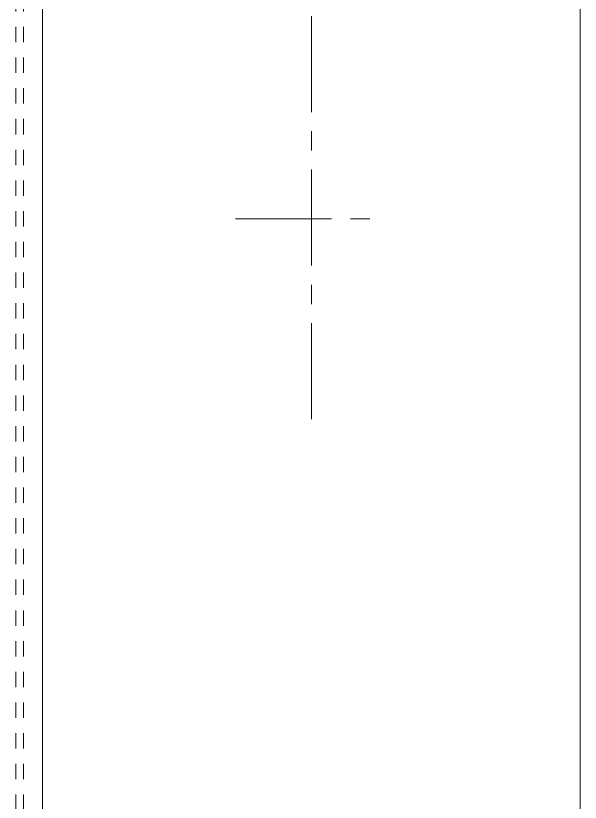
# Model space of a CAD drawing. Header units: millimetres. Extents: x 4471 to 10624, y 832 to 10725.
# Drawn here: x 4550.96 to 4554.63, y 1676.52 to 1681.64 of the extents above; entities that cross this region are included whole.
import ezdxf

# ---------------------------------------------------------------- set-up
doc = ezdxf.new("R2010")
doc.units = ezdxf.units.MM
doc.linetypes.add('CENTER', pattern=[2, 1.25, -0.25, 0.25, -0.25])
doc.linetypes.add('HIDDEN', pattern=[0.375, 0.25, -0.125])
for name, color, linetype in [('1D', 4, 'Continuous'), ('PKG', 2, 'Continuous'), ('中心线', 1, 'CENTER')]:
    doc.layers.add(name, color=color, linetype=linetype)

msp = doc.modelspace()

# ---------------------------------------------------------------- linework, layer by layer
at = {"layer": '1D', "color": 4, "linetype": 'HIDDEN', "lineweight": 9, "ltscale": 0.2}
for p, q in [((4550.9552, 1684.7714, 0.0291), (4550.9552, 1675.8714, 0.0291)), ((4551.0052, 1684.7714, 0.0291), (4551.0052, 1675.8714, 0.0291))]:
    msp.add_line(p, q, dxfattribs=at)
at = {"layer": 'PKG', "linetype": 'Continuous', "lineweight": 9, "elevation": 0.0291}
msp.add_lwpolyline([(4551.1302, 1675.8214), (4551.1302, 1684.8214), (4554.6302, 1684.8214), (4554.6302, 1675.8214)], close=True, dxfattribs=at)
at = {"layer": '中心线', "lineweight": 9, "ltscale": 0.5}
for p, q in [((4552.8802, 1681.6414, 0.0291), (4552.8802, 1679.0014, 0.0291)), ((4552.3852, 1680.3214, 0.0291), (4553.3752, 1680.3214, 0.0291))]:
    msp.add_line(p, q, dxfattribs=at)

doc.saveas('drawing.dxf')
